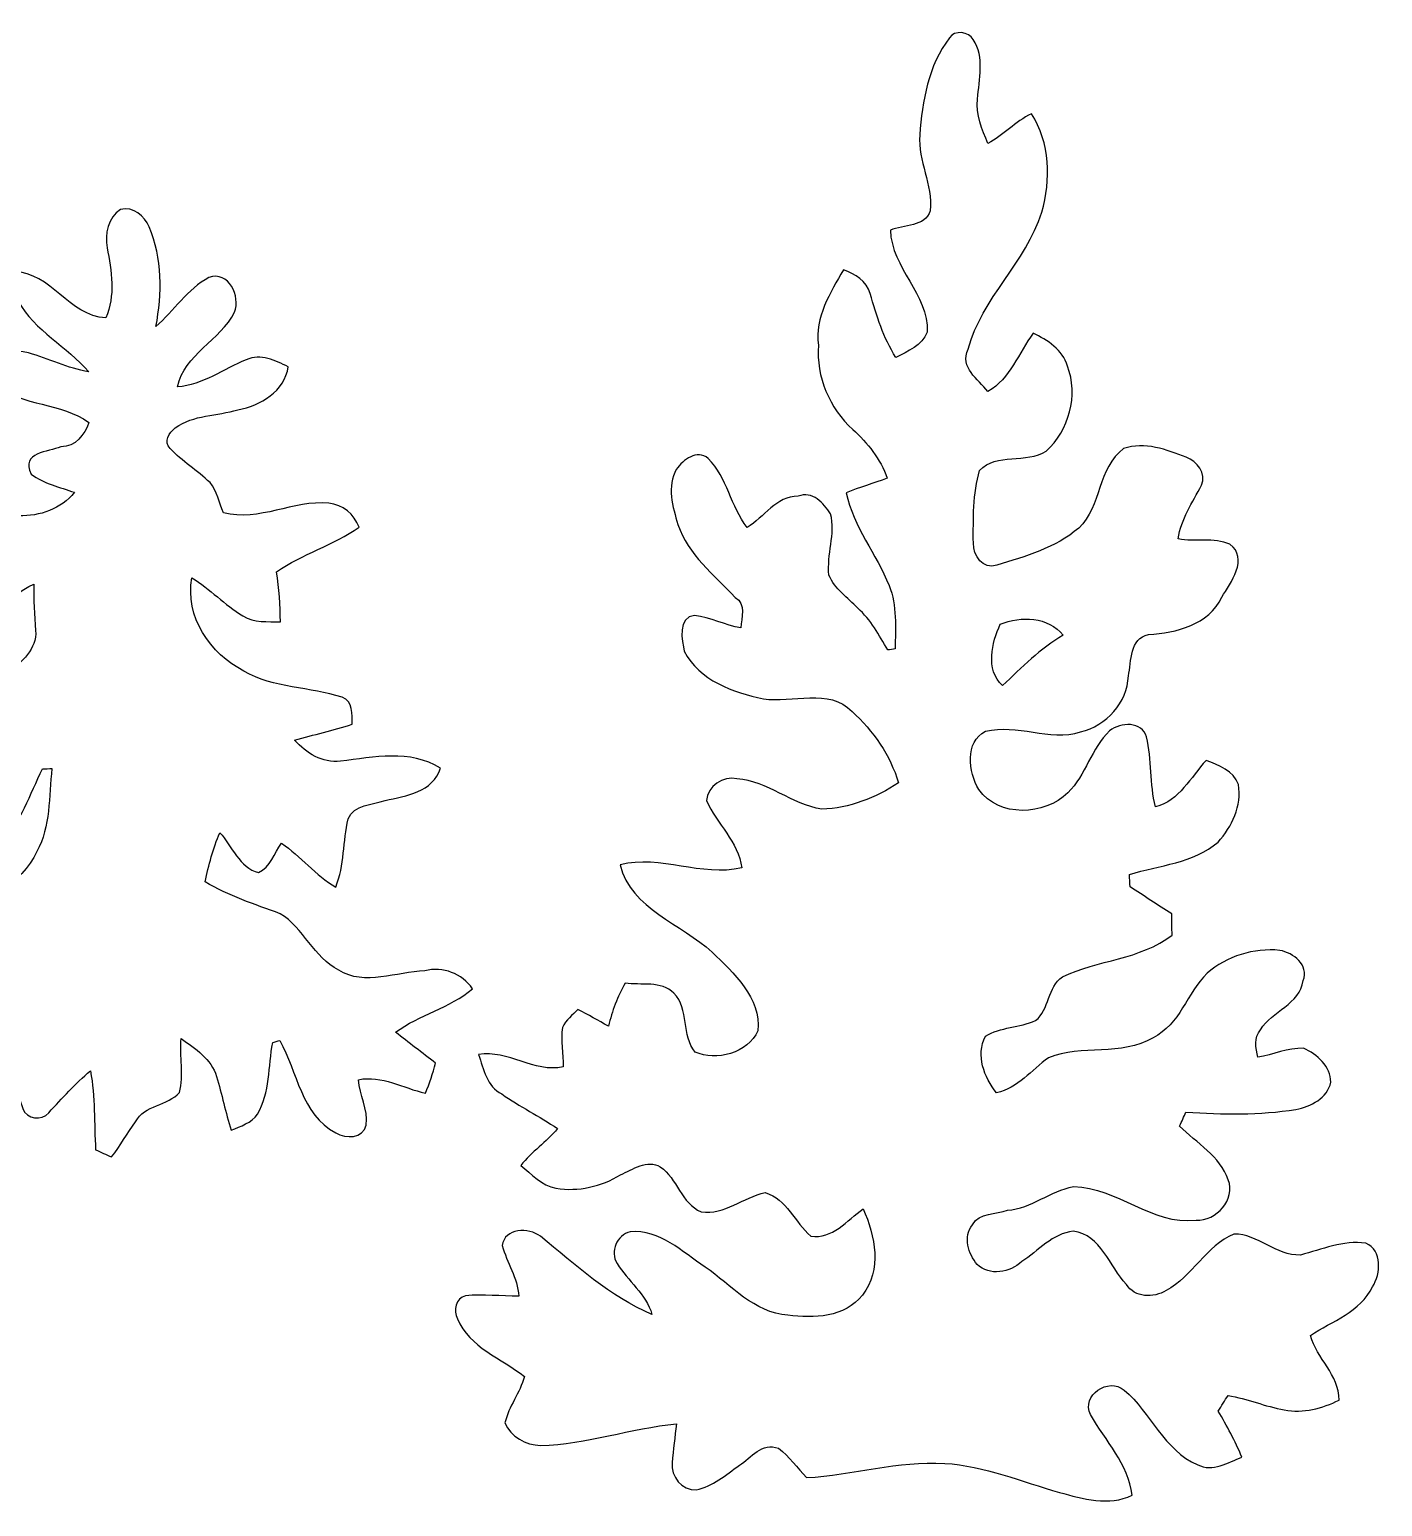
# Model space of a CAD drawing. Header units: centimetres. Extents: x -16 to 16.2, y -9.5 to 8.7.
# Drawn here: x 0.11 to 16.22, y -9.48 to 8.12 of the extents above; entities that cross this region are included whole.
import ezdxf

# ---------------------------------------------------------------- set-up
doc = ezdxf.new("R2010")
doc.units = ezdxf.units.CM
doc.header["$MEASUREMENT"] = 0
doc.layers.add('Layer 1', color=7, linetype='Continuous')

msp = doc.modelspace()

# ---------------------------------------------------------------- linework, layer by layer
at = {"layer": 'Layer 1', "color": 8}
for points, knots in [([(11.06699, 8.01687), (11.12026, 8.11636), (11.30088, 8.09025), (11.34816, 7.99747), (11.34816, 7.99747), (11.48786, 7.78651), (11.41589, 7.52087), (11.39966, 7.28874), (11.39966, 7.28874), (11.3792, 7.10389), (11.45258, 6.92468), (11.52243, 6.75711), (11.52243, 6.75711), (11.70622, 6.85941), (11.85016, 7.01957), (12.03995, 7.11341), (12.03995, 7.11341), (12.26538, 6.76769), (12.27349, 6.32636), (12.16378, 5.93901), (12.16378, 5.93901), (11.97751, 5.34035), (11.45011, 4.91913), (11.28783, 4.31059), (11.28783, 4.31059), (11.18658, 4.08799), (11.40284, 3.95111), (11.52349, 3.80647), (11.52349, 3.80647), (11.79089, 3.95605), (11.88791, 4.26438), (12.06112, 4.49827), (12.06112, 4.49827), (12.23398, 4.41784), (12.41354, 4.30071), (12.46999, 4.10774), (12.46999, 4.10774), (12.60369, 3.7592), (12.48974, 3.34222), (12.21669, 3.09386), (12.21669, 3.09386), (11.98174, 2.94499), (11.62332, 3.07763), (11.424, 2.86491), (11.424, 2.86491), (11.34216, 2.58868), (11.34886, 2.28529), (11.34921, 1.99743), (11.34921, 1.99743), (11.3478, 1.85032), (11.46281, 1.67711), (11.62861, 1.73496), (11.62861, 1.73496), (11.96693, 1.84044), (12.32888, 1.94098), (12.60369, 2.1777), (12.60369, 2.1777), (12.8778, 2.43664), (12.82629, 2.89631), (13.13815, 3.12491), (13.13815, 3.12491), (13.38404, 3.21063), (13.65426, 3.11185), (13.88463, 3.02084), (13.88463, 3.02084), (14.01233, 2.97392), (14.1284, 2.82822), (14.06631, 2.68958), (14.06631, 2.68958), (13.96083, 2.48144), (13.82113, 2.28635), (13.78832, 2.04788), (13.78832, 2.04788), (13.99011, 2.01013), (14.21447, 2.06869), (14.40427, 1.98473), (14.40427, 1.98473), (14.63111, 1.81786), (14.41274, 1.52118), (14.30761, 1.35608), (14.30761, 1.35608), (14.15133, 1.02411), (13.76715, 0.92992), (13.43554, 0.90911), (13.43554, 0.90911), (13.20941, 0.86713), (13.23022, 0.58808), (13.19601, 0.41698), (13.19601, 0.41698), (13.18295, 0.09313), (12.93283, -0.17357), (12.62697, -0.25083), (12.62697, -0.25083), (12.25232, -0.36583), (11.86815, -0.14781), (11.49456, -0.24236), (11.49456, -0.24236), (11.24479, -0.37042), (11.29418, -0.72708), (11.41271, -0.93627), (11.41271, -0.93627), (11.65437, -1.27318), (12.19517, -1.24989), (12.47528, -0.97508), (12.47528, -0.97508), (12.68836, -0.76341), (12.75433, -0.44556), (12.97234, -0.23707), (12.97234, -0.23707), (13.10076, -0.13476), (13.35899, -0.11959), (13.41014, -0.3108), (13.41014, -0.3108), (13.48105, -0.58173), (13.44507, -0.87066), (13.5188, -1.14229), (13.5188, -1.14229), (13.80243, -1.07103), (13.9379, -0.79093), (14.12064, -0.58949), (14.12064, -0.58949), (14.26563, -0.64699), (14.4526, -0.71367), (14.50587, -0.87771), (14.50587, -0.87771), (14.54926, -1.12854), (14.42967, -1.38077), (14.26351, -1.56281), (14.26351, -1.56281), (13.96753, -1.81928), (13.56501, -1.83339), (13.20906, -1.95051), (13.20906, -1.95051), (13.21082, -1.99849), (13.21259, -2.04717), (13.21506, -2.0955), (13.21506, -2.0955), (13.38016, -2.20345), (13.54526, -2.31105), (13.71106, -2.41935), (13.71106, -2.41935), (13.71282, -2.50331), (13.71424, -2.58727), (13.716, -2.67123), (13.716, -2.67123), (13.33571, -2.96616), (12.83159, -2.96369), (12.41072, -3.16971), (12.41072, -3.16971), (12.22975, -3.28789), (12.25938, -3.55988), (12.08969, -3.68935), (12.08969, -3.68935), (11.90096, -3.77719), (11.67236, -3.76202), (11.49385, -3.87526), (11.49385, -3.87526), (11.37708, -4.1088), (11.47727, -4.36139), (11.62509, -4.55154), (11.62509, -4.55154), (11.8812, -4.49474), (12.04172, -4.27814), (12.24315, -4.13173), (12.24315, -4.13173), (12.63756, -3.97369), (13.11416, -4.11762), (13.49057, -3.89326), (13.49057, -3.89326), (13.80772, -3.73521), (13.89556, -3.36232), (14.13157, -3.1242), (14.13157, -3.1242), (14.36758, -2.921), (14.69002, -2.82258), (14.99905, -2.85256), (14.99905, -2.85256), (15.15851, -2.88643), (15.34971, -3.02084), (15.27634, -3.21381), (15.27634, -3.21381), (15.23824, -3.49426), (14.90698, -3.5754), (14.76975, -3.79801), (14.76975, -3.79801), (14.68473, -3.89114), (14.7133, -4.01708), (14.73729, -4.12609), (14.73729, -4.12609), (14.91932, -4.09575), (15.09536, -4.01108), (15.28163, -4.01884), (15.28163, -4.01884), (15.43861, -4.08799), (15.60795, -4.23616), (15.60512, -4.42278), (15.60512, -4.42278), (15.56773, -4.61574), (15.36594, -4.7117), (15.19132, -4.74768), (15.19132, -4.74768), (14.75775, -4.81577), (14.31749, -4.80942), (13.8811, -4.77943), (13.8811, -4.77943), (13.8557, -4.83447), (13.83065, -4.8895), (13.80596, -4.94524), (13.80596, -4.94524), (14.00457, -5.1502), (14.28715, -5.30331), (14.38451, -5.58659), (14.38451, -5.58659), (14.47694, -5.82013), (14.24058, -6.07766), (14.0021, -6.06707), (14.0021, -6.06707), (13.46906, -6.12704), (13.06477, -5.67619), (12.54301, -5.66773), (12.54301, -5.66773), (12.26502, -5.71465), (12.04419, -5.92914), (11.75597, -5.94924), (11.75597, -5.94924), (11.62403, -6.0004), (11.41871, -5.97182), (11.34075, -6.12069), (11.34075, -6.12069), (11.22327, -6.2671), (11.28889, -6.46748), (11.39613, -6.59659), (11.39613, -6.59659), (11.54148, -6.73594), (11.78666, -6.69043), (11.9253, -6.56096), (11.9253, -6.56096), (12.12215, -6.43431), (12.2936, -6.223), (12.53772, -6.19972), (12.53772, -6.19972), (12.8718, -6.23993), (12.96776, -6.61776), (13.17202, -6.83189), (13.17202, -6.83189), (13.26938, -6.99452), (13.49551, -6.99347), (13.64439, -6.90668), (13.64439, -6.90668), (13.96083, -6.737), (14.11711, -6.37434), (14.45295, -6.23182), (14.45295, -6.23182), (14.73764, -6.2297), (14.95531, -6.49393), (15.24317, -6.48194), (15.24317, -6.48194), (15.49788, -6.41809), (15.754, -6.30061), (16.02352, -6.34189), (16.02352, -6.34189), (16.22072, -6.42796), (16.20167, -6.70278), (16.10289, -6.86012), (16.10289, -6.86012), (15.95508, -7.16033), (15.62523, -7.26863), (15.36277, -7.44008), (15.36277, -7.44008), (15.43897, -7.71807), (15.70249, -7.90399), (15.70567, -8.21055), (15.70567, -8.21055), (15.50247, -8.30756), (15.27881, -8.37142), (15.05197, -8.32803), (15.05197, -8.32803), (14.82513, -8.28534), (14.60994, -8.19467), (14.3824, -8.15516), (14.3824, -8.15516), (14.34289, -8.21619), (14.30408, -8.27793), (14.26598, -8.34037), (14.26598, -8.34037), (14.36582, -8.51923), (14.46812, -8.69844), (14.5475, -8.88824), (14.5475, -8.88824), (14.38592, -8.95315), (14.19472, -9.07344), (14.02151, -8.98031), (14.02151, -8.98031), (13.61757, -8.80957), (13.46235, -8.36154), (13.14697, -8.09166), (13.14697, -8.09166), (12.96141, -7.93362), (12.62627, -8.15411), (12.74621, -8.38306), (12.74621, -8.38306), (12.91978, -8.69703), (13.19671, -8.96937), (13.23975, -9.34473), (13.23975, -9.34473), (12.96317, -9.47737), (12.65414, -9.38495), (12.37544, -9.31086), (12.37544, -9.31086), (11.92389, -9.18069), (11.48221, -8.99372), (11.00843, -8.96373), (11.00843, -8.96373), (10.45316, -8.93198), (9.91482, -9.10237), (9.36378, -9.13412), (9.36378, -9.13412), (9.25054, -9.01876), (9.15882, -8.88153), (9.02829, -8.78487), (9.02829, -8.78487), (8.8332, -8.70656), (8.70338, -8.89811), (8.56297, -8.98666), (8.56297, -8.98666), (8.40317, -9.10061), (8.24618, -9.23996), (8.04933, -9.28017), (8.04933, -9.28017), (7.88106, -9.29146), (7.74488, -9.11789), (7.76182, -8.95667), (7.76182, -8.95667), (7.77522, -8.80145), (7.79639, -8.64729), (7.81473, -8.49348), (7.81473, -8.49348), (7.27004, -8.54393), (6.74476, -8.73795), (6.19548, -8.74995), (6.19548, -8.74995), (6.02086, -8.74677), (5.83882, -8.64764), (5.7718, -8.48113), (5.7718, -8.48113), (5.81766, -8.2864), (5.94995, -8.12306), (6.00498, -7.93044), (6.00498, -7.93044), (5.7344, -7.71066), (5.34741, -7.58649), (5.207, -7.24076), (5.207, -7.24076), (5.15832, -7.14446), (5.18125, -6.99347), (5.30119, -6.96666), (5.30119, -6.96666), (5.51251, -6.94902), (5.72523, -6.97371), (5.93725, -6.97124), (5.93725, -6.97124), (5.92314, -6.75534), (5.79296, -6.5726), (5.74005, -6.36905), (5.74005, -6.36905), (5.76686, -6.15844), (6.05543, -6.14998), (6.19478, -6.25934), (6.19478, -6.25934), (6.61494, -6.59871), (7.01781, -6.97653), (7.52263, -7.18926), (7.52263, -7.18926), (7.45208, -6.94584), (7.23406, -6.79203), (7.10636, -6.58283), (7.10636, -6.58283), (7.01816, -6.44137), (7.10636, -6.24205), (7.26228, -6.20607), (7.26228, -6.20607), (7.61612, -6.17149), (7.88458, -6.44913), (8.15657, -6.62517), (8.15657, -6.62517), (8.46772, -6.84177), (8.73689, -7.16986), (9.14153, -7.19772), (9.14153, -7.19772), (9.44598, -7.23865), (9.8231, -7.22983), (10.02771, -6.95925), (10.02771, -6.95925), (10.26372, -6.66362), (10.18258, -6.25016), (10.03547, -5.93266), (10.03547, -5.93266), (9.84638, -6.0646), (9.6714, -6.30061), (9.41282, -6.25687), (9.41282, -6.25687), (9.22267, -6.09529), (9.13059, -5.81554), (8.87024, -5.73899), (8.87024, -5.73899), (8.60989, -5.79437), (8.38906, -6.00851), (8.10754, -5.96688), (8.10754, -5.96688), (7.87188, -5.8674), (7.82214, -5.57107), (7.62212, -5.42996), (7.62212, -5.42996), (7.46654, -5.34211), (7.29192, -5.46135), (7.14869, -5.52697), (7.14869, -5.52697), (6.91974, -5.66632), (6.64633, -5.73017), (6.37857, -5.68643), (6.37857, -5.68643), (6.20959, -5.65221), (6.08753, -5.52062), (5.96124, -5.41408), (5.96124, -5.41408), (6.09, -5.2518), (6.2671, -5.13786), (6.39692, -4.97664), (6.39692, -4.97664), (6.18349, -4.82635), (5.94642, -4.71523), (5.73476, -4.56389), (5.73476, -4.56389), (5.5559, -4.47393), (5.51427, -4.26685), (5.45888, -4.09399), (5.45888, -4.09399), (5.80919, -4.03472), (6.11999, -4.31624), (6.46571, -4.24109), (6.46571, -4.24109), (6.46959, -4.08517), (6.43184, -3.92501), (6.45795, -3.77014), (6.45795, -3.77014), (6.4964, -3.68265), (6.57578, -3.62338), (6.64139, -3.55741), (6.64139, -3.55741), (6.76381, -3.62056), (6.8834, -3.68864), (7.0044, -3.75532), (7.0044, -3.75532), (7.04709, -3.57611), (7.11376, -3.4036), (7.20196, -3.24203), (7.20196, -3.24203), (7.38999, -3.27554), (7.63376, -3.20922), (7.78404, -3.36338), (7.78404, -3.36338), (7.96854, -3.55141), (7.87224, -3.86927), (8.03557, -4.06471), (8.03557, -4.06471), (8.28463, -4.17583), (8.66704, -4.07776), (8.78311, -3.81176), (8.78311, -3.81176), (8.82403, -3.41947), (8.49489, -3.12103), (8.23912, -2.87373), (8.23912, -2.87373), (7.87682, -2.53612), (7.27498, -2.36396), (7.14234, -1.8348), (7.14234, -1.8348), (7.62847, -1.71027), (8.10895, -1.98296), (8.59261, -1.87043), (8.59261, -1.87043), (8.55239, -1.55575), (8.29204, -1.34832), (8.17386, -1.06856), (8.17386, -1.06856), (8.17951, -0.8957), (8.37177, -0.77223), (8.53475, -0.80821), (8.53475, -0.80821), (8.9027, -0.83714), (9.18422, -1.11619), (9.54546, -1.16981), (9.54546, -1.16981), (9.87107, -1.1617), (10.18787, -1.0347), (10.4581, -0.8576), (10.4581, -0.8576), (10.36144, -0.52811), (10.15471, -0.23848), (9.90529, -0.00706), (9.90529, -0.00706), (9.63189, 0.27975), (9.19092, 0.08819), (8.84872, 0.14499), (8.84872, 0.14499), (8.4903, 0.21625), (8.0839, 0.36336), (7.90787, 0.71085), (7.90787, 0.71085), (7.87717, 0.83326), (7.82849, 1.12254), (8.02887, 1.1363), (8.02887, 1.1363), (8.21972, 1.11654), (8.39258, 1.01847), (8.58238, 0.98778), (8.58238, 0.98778), (8.58308, 1.11442), (8.65152, 1.26824), (8.51217, 1.35149), (8.51217, 1.35149), (8.2617, 1.61784), (7.95408, 1.86161), (7.83202, 2.21968), (7.83202, 2.21968), (7.76887, 2.42746), (7.69796, 2.67547), (7.81226, 2.87726), (7.81226, 2.87726), (7.89799, 2.99191), (8.05639, 3.12103), (8.19185, 3.00567), (8.19185, 3.00567), (8.4201, 2.77601), (8.45996, 2.43558), (8.65576, 2.18369), (8.65576, 2.18369), (8.86001, 2.30646), (9.00007, 2.55905), (9.26253, 2.55693), (9.26253, 2.55693), (9.43292, 2.62714), (9.56874, 2.47333), (9.64882, 2.34738), (9.64882, 2.34738), (9.71268, 2.10679), (9.60085, 1.85949), (9.63048, 1.61749), (9.63048, 1.61749), (9.69433, 1.44992), (9.85732, 1.35184), (9.97267, 1.22308), (9.97267, 1.22308), (10.12966, 1.08726), (10.22491, 0.90135), (10.33039, 0.72602), (10.33039, 0.72602), (10.35226, 0.72954), (10.39636, 0.73589), (10.41859, 0.73907), (10.41859, 0.73907), (10.42035, 0.9906), (10.44116, 1.25342), (10.34732, 1.49296), (10.34732, 1.49296), (10.19351, 1.86902), (9.92223, 2.19357), (9.83439, 2.5968), (9.83439, 2.5968), (9.99384, 2.66524), (10.16247, 2.70827), (10.32298, 2.77389), (10.32298, 2.77389), (10.24326, 3.00143), (10.08874, 3.19158), (9.91376, 3.3528), (9.91376, 3.3528), (9.63542, 3.60327), (9.47667, 3.98074), (9.50454, 4.3561), (9.50454, 4.3561), (9.4615, 4.68771), (9.64671, 4.98157), (9.80158, 5.25533), (9.80158, 5.25533), (9.93951, 5.20524), (10.07851, 5.11986), (10.12084, 4.97064), (10.12084, 4.97064), (10.19881, 4.70853), (10.27606, 4.44324), (10.4267, 4.21111), (10.4267, 4.21111), (10.56675, 4.28272), (10.74067, 4.35328), (10.80135, 4.50991), (10.80135, 4.50991), (10.81264, 4.96394), (10.37625, 5.27685), (10.36108, 5.72558), (10.36108, 5.72558), (10.51807, 5.79332), (10.77736, 5.76263), (10.83522, 5.95771), (10.83522, 5.95771), (10.86732, 6.26745), (10.68705, 6.55073), (10.71033, 6.86153), (10.71033, 6.86153), (10.74491, 7.26228), (10.80805, 7.69161), (11.06699, 8.01687), (11.06699, 8.01687), (11.06699, 8.01687), (11.06699, 8.01687), (11.06699, 8.01687)], [0, 0, 0, 0, 0.00645161, 0.00645161, 0.00645161, 0.00645161, 0.01290323, 0.01290323, 0.01290323, 0.01290323, 0.01935484, 0.01935484, 0.01935484, 0.01935484, 0.02580645, 0.02580645, 0.02580645, 0.02580645, 0.03225806, 0.03225806, 0.03225806, 0.03225806, 0.03870968, 0.03870968, 0.03870968, 0.03870968, 0.04516129, 0.04516129, 0.04516129, 0.04516129, 0.0516129, 0.0516129, 0.0516129, 0.0516129, 0.05806452, 0.05806452, 0.05806452, 0.05806452, 0.06451613, 0.06451613, 0.06451613, 0.06451613, 0.07096774, 0.07096774, 0.07096774, 0.07096774, 0.07741935, 0.07741935, 0.07741935, 0.07741935, 0.08387097, 0.08387097, 0.08387097, 0.08387097, 0.09032258, 0.09032258, 0.09032258, 0.09032258, 0.09677419, 0.09677419, 0.09677419, 0.09677419, 0.10322581, 0.10322581, 0.10322581, 0.10322581, 0.10967742, 0.10967742, 0.10967742, 0.10967742, 0.11612903, 0.11612903, 0.11612903, 0.11612903, 0.12258065, 0.12258065, 0.12258065, 0.12258065, 0.12903226, 0.12903226, 0.12903226, 0.12903226, 0.13548387, 0.13548387, 0.13548387, 0.13548387, 0.14193548, 0.14193548, 0.14193548, 0.14193548, 0.1483871, 0.1483871, 0.1483871, 0.1483871, 0.15483871, 0.15483871, 0.15483871, 0.15483871, 0.16129032, 0.16129032, 0.16129032, 0.16129032, 0.16774194, 0.16774194, 0.16774194, 0.16774194, 0.17419355, 0.17419355, 0.17419355, 0.17419355, 0.18064516, 0.18064516, 0.18064516, 0.18064516, 0.18709677, 0.18709677, 0.18709677, 0.18709677, 0.19354839, 0.19354839, 0.19354839, 0.19354839, 0.2, 0.2, 0.2, 0.2, 0.20645161, 0.20645161, 0.20645161, 0.20645161, 0.21290323, 0.21290323, 0.21290323, 0.21290323, 0.21935484, 0.21935484, 0.21935484, 0.21935484, 0.22580645, 0.22580645, 0.22580645, 0.22580645, 0.23225806, 0.23225806, 0.23225806, 0.23225806, 0.23870968, 0.23870968, 0.23870968, 0.23870968, 0.24516129, 0.24516129, 0.24516129, 0.24516129, 0.2516129, 0.2516129, 0.2516129, 0.2516129, 0.25806452, 0.25806452, 0.25806452, 0.25806452, 0.26451613, 0.26451613, 0.26451613, 0.26451613, 0.27096774, 0.27096774, 0.27096774, 0.27096774, 0.27741935, 0.27741935, 0.27741935, 0.27741935, 0.28387097, 0.28387097, 0.28387097, 0.28387097, 0.29032258, 0.29032258, 0.29032258, 0.29032258, 0.29677419, 0.29677419, 0.29677419, 0.29677419, 0.30322581, 0.30322581, 0.30322581, 0.30322581, 0.30967742, 0.30967742, 0.30967742, 0.30967742, 0.31612903, 0.31612903, 0.31612903, 0.31612903, 0.32258065, 0.32258065, 0.32258065, 0.32258065, 0.32903226, 0.32903226, 0.32903226, 0.32903226, 0.33548387, 0.33548387, 0.33548387, 0.33548387, 0.34193548, 0.34193548, 0.34193548, 0.34193548, 0.3483871, 0.3483871, 0.3483871, 0.3483871, 0.35483871, 0.35483871, 0.35483871, 0.35483871, 0.36129032, 0.36129032, 0.36129032, 0.36129032, 0.36774194, 0.36774194, 0.36774194, 0.36774194, 0.37419355, 0.37419355, 0.37419355, 0.37419355, 0.38064516, 0.38064516, 0.38064516, 0.38064516, 0.38709677, 0.38709677, 0.38709677, 0.38709677, 0.39354839, 0.39354839, 0.39354839, 0.39354839, 0.4, 0.4, 0.4, 0.4, 0.40645161, 0.40645161, 0.40645161, 0.40645161, 0.41290323, 0.41290323, 0.41290323, 0.41290323, 0.41935484, 0.41935484, 0.41935484, 0.41935484, 0.42580645, 0.42580645, 0.42580645, 0.42580645, 0.43225806, 0.43225806, 0.43225806, 0.43225806, 0.43870968, 0.43870968, 0.43870968, 0.43870968, 0.44516129, 0.44516129, 0.44516129, 0.44516129, 0.4516129, 0.4516129, 0.4516129, 0.4516129, 0.45806452, 0.45806452, 0.45806452, 0.45806452, 0.46451613, 0.46451613, 0.46451613, 0.46451613, 0.47096774, 0.47096774, 0.47096774, 0.47096774, 0.47741935, 0.47741935, 0.47741935, 0.47741935, 0.48387097, 0.48387097, 0.48387097, 0.48387097, 0.49032258, 0.49032258, 0.49032258, 0.49032258, 0.49677419, 0.49677419, 0.49677419, 0.49677419, 0.50322581, 0.50322581, 0.50322581, 0.50322581, 0.50967742, 0.50967742, 0.50967742, 0.50967742, 0.51612903, 0.51612903, 0.51612903, 0.51612903, 0.52258065, 0.52258065, 0.52258065, 0.52258065, 0.52903226, 0.52903226, 0.52903226, 0.52903226, 0.53548387, 0.53548387, 0.53548387, 0.53548387, 0.54193548, 0.54193548, 0.54193548, 0.54193548, 0.5483871, 0.5483871, 0.5483871, 0.5483871, 0.55483871, 0.55483871, 0.55483871, 0.55483871, 0.56129032, 0.56129032, 0.56129032, 0.56129032, 0.56774194, 0.56774194, 0.56774194, 0.56774194, 0.57419355, 0.57419355, 0.57419355, 0.57419355, 0.58064516, 0.58064516, 0.58064516, 0.58064516, 0.58709677, 0.58709677, 0.58709677, 0.58709677, 0.59354839, 0.59354839, 0.59354839, 0.59354839, 0.6, 0.6, 0.6, 0.6, 0.60645161, 0.60645161, 0.60645161, 0.60645161, 0.61290323, 0.61290323, 0.61290323, 0.61290323, 0.61935484, 0.61935484, 0.61935484, 0.61935484, 0.62580645, 0.62580645, 0.62580645, 0.62580645, 0.63225806, 0.63225806, 0.63225806, 0.63225806, 0.63870968, 0.63870968, 0.63870968, 0.63870968, 0.64516129, 0.64516129, 0.64516129, 0.64516129, 0.6516129, 0.6516129, 0.6516129, 0.6516129, 0.65806452, 0.65806452, 0.65806452, 0.65806452, 0.66451613, 0.66451613, 0.66451613, 0.66451613, 0.67096774, 0.67096774, 0.67096774, 0.67096774, 0.67741935, 0.67741935, 0.67741935, 0.67741935, 0.68387097, 0.68387097, 0.68387097, 0.68387097, 0.69032258, 0.69032258, 0.69032258, 0.69032258, 0.69677419, 0.69677419, 0.69677419, 0.69677419, 0.70322581, 0.70322581, 0.70322581, 0.70322581, 0.70967742, 0.70967742, 0.70967742, 0.70967742, 0.71612903, 0.71612903, 0.71612903, 0.71612903, 0.72258065, 0.72258065, 0.72258065, 0.72258065, 0.72903226, 0.72903226, 0.72903226, 0.72903226, 0.73548387, 0.73548387, 0.73548387, 0.73548387, 0.74193548, 0.74193548, 0.74193548, 0.74193548, 0.7483871, 0.7483871, 0.7483871, 0.7483871, 0.75483871, 0.75483871, 0.75483871, 0.75483871, 0.76129032, 0.76129032, 0.76129032, 0.76129032, 0.76774194, 0.76774194, 0.76774194, 0.76774194, 0.77419355, 0.77419355, 0.77419355, 0.77419355, 0.78064516, 0.78064516, 0.78064516, 0.78064516, 0.78709677, 0.78709677, 0.78709677, 0.78709677, 0.79354839, 0.79354839, 0.79354839, 0.79354839, 0.8, 0.8, 0.8, 0.8, 0.80645161, 0.80645161, 0.80645161, 0.80645161, 0.81290323, 0.81290323, 0.81290323, 0.81290323, 0.81935484, 0.81935484, 0.81935484, 0.81935484, 0.82580645, 0.82580645, 0.82580645, 0.82580645, 0.83225806, 0.83225806, 0.83225806, 0.83225806, 0.83870968, 0.83870968, 0.83870968, 0.83870968, 0.84516129, 0.84516129, 0.84516129, 0.84516129, 0.8516129, 0.8516129, 0.8516129, 0.8516129, 0.85806452, 0.85806452, 0.85806452, 0.85806452, 0.86451613, 0.86451613, 0.86451613, 0.86451613, 0.87096774, 0.87096774, 0.87096774, 0.87096774, 0.87741935, 0.87741935, 0.87741935, 0.87741935, 0.88387097, 0.88387097, 0.88387097, 0.88387097, 0.89032258, 0.89032258, 0.89032258, 0.89032258, 0.89677419, 0.89677419, 0.89677419, 0.89677419, 0.90322581, 0.90322581, 0.90322581, 0.90322581, 0.90967742, 0.90967742, 0.90967742, 0.90967742, 0.91612903, 0.91612903, 0.91612903, 0.91612903, 0.92258065, 0.92258065, 0.92258065, 0.92258065, 0.92903226, 0.92903226, 0.92903226, 0.92903226, 0.93548387, 0.93548387, 0.93548387, 0.93548387, 0.94193548, 0.94193548, 0.94193548, 0.94193548, 0.9483871, 0.9483871, 0.9483871, 0.9483871, 0.95483871, 0.95483871, 0.95483871, 0.95483871, 0.96129032, 0.96129032, 0.96129032, 0.96129032, 0.96774194, 0.96774194, 0.96774194, 0.96774194, 0.97419355, 0.97419355, 0.97419355, 0.97419355, 0.98064516, 0.98064516, 0.98064516, 0.98064516, 0.98709677, 0.98709677, 0.98709677, 0.98709677, 1, 1, 1, 1]), ([(1.19451, 5.97218), (1.34973, 6.01133), (1.47884, 5.89492), (1.53388, 5.76439), (1.53388, 5.76439), (1.69827, 5.39186), (1.68945, 4.97064), (1.61572, 4.57694), (1.61572, 4.57694), (1.83056, 4.76885), (1.99002, 5.0225), (2.24755, 5.16396), (2.24755, 5.16396), (2.48285, 5.2451), (2.62608, 4.93712), (2.55305, 4.74945), (2.55305, 4.74945), (2.38231, 4.4136), (1.95439, 4.24674), (1.87219, 3.85974), (1.87219, 3.85974), (2.17346, 3.88197), (2.42041, 4.07247), (2.69099, 4.18324), (2.69099, 4.18324), (2.86702, 4.25873), (3.03601, 4.1716), (3.19158, 4.10034), (3.19158, 4.10034), (3.14889, 3.80436), (2.86138, 3.63643), (2.59221, 3.58634), (2.59221, 3.58634), (2.34491, 3.51226), (2.06375, 3.52884), (1.84609, 3.37256), (1.84609, 3.37256), (1.77447, 3.31893), (1.7018, 3.20111), (1.78541, 3.12632), (1.78541, 3.12632), (1.92722, 2.97251), (2.10926, 2.86279), (2.2606, 2.71921), (2.2606, 2.71921), (2.3435, 2.61585), (2.3689, 2.48003), (2.42076, 2.35973), (2.42076, 2.35973), (2.84833, 2.24931), (3.24944, 2.51284), (3.67489, 2.47474), (3.67489, 2.47474), (3.84104, 2.45674), (3.97686, 2.34491), (4.03542, 2.18969), (4.03542, 2.18969), (3.72921, 1.97168), (3.36021, 1.87113), (3.05329, 1.65559), (3.05329, 1.65559), (3.08187, 1.45803), (3.09668, 1.25906), (3.09845, 1.05974), (3.09845, 1.05974), (2.94816, 1.06751), (2.78306, 1.04387), (2.65254, 1.13312), (2.65254, 1.13312), (2.43311, 1.26118), (2.26095, 1.45274), (2.04505, 1.58503), (2.04505, 1.58503), (1.95651, 1.12571), (2.26483, 0.67557), (2.66382, 0.47449), (2.66382, 0.47449), (3.01837, 0.26494), (3.44981, 0.28716), (3.83222, 0.16192), (3.83222, 0.16192), (3.96734, 0.11783), (3.95111, -0.04692), (3.95358, -0.15981), (3.95358, -0.15981), (3.72639, -0.22931), (3.49603, -0.28504), (3.26778, -0.3496), (3.26778, -0.3496), (3.40783, -0.50447), (3.59551, -0.62371), (3.81459, -0.59902), (3.81459, -0.59902), (4.21428, -0.55139), (4.6355, -0.45508), (5.00451, -0.68227), (5.00451, -0.68227), (4.91631, -0.96626), (4.59422, -1.01565), (4.34552, -1.0668), (4.34552, -1.0668), (4.19806, -1.12254), (3.97193, -1.11301), (3.90349, -1.28693), (3.90349, -1.28693), (3.84316, -1.55434), (3.86221, -1.84009), (3.75779, -2.09832), (3.75779, -2.09832), (3.51226, -1.96356), (3.34433, -1.72826), (3.11044, -1.57692), (3.11044, -1.57692), (3.02648, -1.69651), (2.98027, -1.86196), (2.83774, -1.92617), (2.83774, -1.92617), (2.61161, -1.87113), (2.51813, -1.60726), (2.37702, -1.45133), (2.37702, -1.45133), (2.29411, -1.63901), (2.24437, -1.83762), (2.20169, -2.038), (2.20169, -2.038), (2.48144, -2.2038), (2.79118, -2.3047), (3.09492, -2.41618), (3.09492, -2.41618), (3.37538, -2.58445), (3.49462, -2.93652), (3.79201, -3.08716), (3.79201, -3.08716), (4.10351, -3.28577), (4.48239, -3.10515), (4.81753, -3.09739), (4.81753, -3.09739), (5.03379, -3.04059), (5.26097, -3.12984), (5.38692, -3.30976), (5.38692, -3.30976), (5.11387, -3.54189), (4.75333, -3.61774), (4.46899, -3.82799), (4.46899, -3.82799), (4.62703, -3.95111), (4.78614, -4.07423), (4.94594, -4.19594), (4.94594, -4.19594), (4.91455, -4.31729), (4.87468, -4.43724), (4.82424, -4.55224), (4.82424, -4.55224), (4.56106, -4.49792), (4.3053, -4.33423), (4.02766, -4.39385), (4.02766, -4.39385), (4.04142, -4.57376), (4.14443, -4.75086), (4.12044, -4.93324), (4.12044, -4.93324), (4.08199, -5.09693), (3.87985, -5.09834), (3.75708, -5.02779), (3.75708, -5.02779), (3.34504, -4.8073), (3.29882, -4.2986), (3.09174, -3.92677), (3.09174, -3.92677), (3.07022, -3.93312), (3.02754, -3.94547), (3.00637, -3.95182), (3.00637, -3.95182), (2.95416, -4.23298), (2.97568, -4.54872), (2.82504, -4.80236), (2.82504, -4.80236), (2.75414, -4.90926), (2.62502, -4.94771), (2.51354, -4.99533), (2.51354, -4.99533), (2.44369, -4.78472), (2.40101, -4.56706), (2.33856, -4.35539), (2.33856, -4.35539), (2.27013, -4.14867), (2.08844, -4.02026), (1.91664, -3.90454), (1.91664, -3.90454), (1.89512, -4.11656), (1.95157, -4.3374), (1.89759, -4.54448), (1.89759, -4.54448), (1.7593, -4.7057), (1.47743, -4.68877), (1.37336, -4.89585), (1.37336, -4.89585), (1.27212, -5.03167), (1.19204, -5.18195), (1.0862, -5.31424), (1.0862, -5.31424), (1.02341, -5.28496), (0.96097, -5.25639), (0.89817, -5.22817), (0.89817, -5.22817), (0.87701, -4.91561), (0.89641, -4.59846), (0.83608, -4.28978), (0.83608, -4.28978), (0.65264, -4.43653), (0.50094, -4.61645), (0.34043, -4.78649), (0.34043, -4.78649), (0.25541, -4.88632), (0.07408, -4.86445), (0.03034, -4.73745), (0.03034, -4.73745), (-0.03881, -4.5526), (-0.08079, -4.35857), (-0.16087, -4.17759), (-0.16087, -4.17759), (-0.62653, -4.30142), (-0.70626, -4.8574), (-1.00295, -5.17172), (-1.00295, -5.17172), (-1.09714, -5.31178), (-1.28023, -5.23663), (-1.42028, -5.23275), (-1.42028, -5.23275), (-1.42981, -4.8447), (-1.14512, -4.54448), (-1.08938, -4.17513), (-1.08938, -4.17513), (-1.44321, -4.44888), (-1.76636, -4.95653), (-2.28071, -4.81224), (-2.28071, -4.81224), (-2.24966, -4.60975), (-2.15265, -4.40514), (-2.20627, -4.1977), (-2.20627, -4.1977), (-2.46345, -4.20688), (-2.71815, -4.23333), (-2.96898, -4.28907), (-2.96898, -4.28907), (-3.07587, -4.31341), (-3.19299, -4.24498), (-3.22686, -4.14196), (-3.22686, -4.14196), (-3.23144, -3.99944), (-3.07164, -3.94018), (-2.9778, -3.86786), (-2.9778, -3.86786), (-2.59786, -3.63008), (-2.10644, -3.69288), (-1.7272, -3.45264), (-1.7272, -3.45264), (-1.6062, -3.38102), (-1.51095, -3.27766), (-1.42311, -3.17006), (-1.42311, -3.17006), (-1.68416, -2.97286), (-2.16006, -3.19158), (-2.28388, -2.81446), (-2.28388, -2.81446), (-1.8669, -2.48214), (-1.30916, -2.48285), (-0.81245, -2.36537), (-0.81245, -2.36537), (-0.40605, -2.28529), (0.01517, -2.06763), (0.19756, -1.67711), (0.19756, -1.67711), (0.36442, -1.37689), (0.33902, -1.01882), (0.37712, -0.68756), (0.37712, -0.68756), (0.3489, -0.68827), (0.29245, -0.68898), (0.26423, -0.68968), (0.26423, -0.68968), (0.11994, -0.9973), (-0.00635, -1.31692), (-0.20743, -1.5935), (-0.20743, -1.5935), (-0.26846, -1.67993), (-0.38453, -1.70145), (-0.47025, -1.74837), (-0.47025, -1.74837), (-0.52881, -1.51483), (-0.54293, -1.27212), (-0.61242, -1.0414), (-0.61242, -1.0414), (-0.90629, -1.18569), (-1.04281, -1.52753), (-1.35714, -1.63901), (-1.35714, -1.63901), (-1.47602, -1.35114), (-1.32644, -1.06186), (-1.27176, -0.78034), (-1.27176, -0.78034), (-1.518, -0.62406), (-1.78894, -0.76976), (-2.02918, -0.86113), (-2.02918, -0.86113), (-2.17346, -0.91052), (-2.36714, -0.99483), (-2.4952, -0.87207), (-2.4952, -0.87207), (-2.5721, -0.80257), (-2.57069, -0.6791), (-2.49626, -0.60854), (-2.49626, -0.60854), (-2.17029, -0.33973), (-1.74061, -0.28081), (-1.34726, -0.16898), (-1.34726, -0.16898), (-0.90452, -0.04939), (-0.49918, 0.17992), (-0.13511, 0.45438), (-0.13511, 0.45438), (0.01482, 0.58208), (0.19861, 0.73836), (0.1838, 0.95603), (0.1838, 0.95603), (0.16863, 1.14124), (0.15416, 1.32574), (0.16404, 1.5113), (0.16404, 1.5113), (-0.15769, 1.35149), (-0.44662, 1.06292), (-0.82868, 1.07456), (-0.82868, 1.07456), (-1.00118, 1.07985), (-1.06609, 1.27282), (-1.11443, 1.40582), (-1.11443, 1.40582), (-0.92146, 1.58044), (-0.69215, 1.71344), (-0.51294, 1.90288), (-0.51294, 1.90288), (-0.85478, 1.9625), (-1.21073, 1.94557), (-1.54164, 2.06058), (-1.54164, 2.06058), (-1.68557, 2.12337), (-1.89477, 2.25143), (-1.8415, 2.43981), (-1.8415, 2.43981), (-1.73531, 2.60138), (-1.51059, 2.6229), (-1.33562, 2.60844), (-1.33562, 2.60844), (-0.88935, 2.54353), (-0.46496, 2.37278), (-0.01552, 2.32375), (-0.01552, 2.32375), (0.23001, 2.31704), (0.49001, 2.40524), (0.64523, 2.6035), (0.64523, 2.6035), (0.47096, 2.667), (0.28046, 2.70581), (0.12982, 2.82011), (0.12982, 2.82011), (0.00353, 3.08822), (0.33549, 3.07975), (0.48295, 3.14572), (0.48295, 3.14572), (0.65899, 3.14643), (0.76553, 3.28648), (0.81774, 3.43641), (0.81774, 3.43641), (0.48331, 3.67277), (0.03669, 3.62973), (-0.28998, 3.87491), (-0.28998, 3.87491), (-0.36548, 3.93488), (-0.4512, 4.05518), (-0.36901, 4.14337), (-0.36901, 4.14337), (-0.26811, 4.29613), (-0.0635, 4.30918), (0.09948, 4.26403), (0.09948, 4.26403), (0.33937, 4.19347), (0.56833, 4.08305), (0.81562, 4.03719), (0.81562, 4.03719), (0.55951, 4.3434), (0.16933, 4.52155), (-0.02258, 4.88244), (-0.02258, 4.88244), (-0.08326, 4.98934), (-0.07549, 5.11528), (-0.07373, 5.23346), (-0.07373, 5.23346), (0.37324, 5.22076), (0.57468, 4.70747), (1.01917, 4.6803), (1.01917, 4.6803), (1.13594, 4.9463), (1.0862, 5.24122), (1.03576, 5.51744), (1.03576, 5.51744), (1.00224, 5.68219), (1.04775, 5.87551), (1.19451, 5.97218)], [0, 0, 0, 0, 0.00970874, 0.00970874, 0.00970874, 0.00970874, 0.01941748, 0.01941748, 0.01941748, 0.01941748, 0.02912621, 0.02912621, 0.02912621, 0.02912621, 0.03883495, 0.03883495, 0.03883495, 0.03883495, 0.04854369, 0.04854369, 0.04854369, 0.04854369, 0.05825243, 0.05825243, 0.05825243, 0.05825243, 0.06796117, 0.06796117, 0.06796117, 0.06796117, 0.0776699, 0.0776699, 0.0776699, 0.0776699, 0.08737864, 0.08737864, 0.08737864, 0.08737864, 0.09708738, 0.09708738, 0.09708738, 0.09708738, 0.10679612, 0.10679612, 0.10679612, 0.10679612, 0.11650485, 0.11650485, 0.11650485, 0.11650485, 0.12621359, 0.12621359, 0.12621359, 0.12621359, 0.13592233, 0.13592233, 0.13592233, 0.13592233, 0.14563107, 0.14563107, 0.14563107, 0.14563107, 0.15533981, 0.15533981, 0.15533981, 0.15533981, 0.16504854, 0.16504854, 0.16504854, 0.16504854, 0.17475728, 0.17475728, 0.17475728, 0.17475728, 0.18446602, 0.18446602, 0.18446602, 0.18446602, 0.19417476, 0.19417476, 0.19417476, 0.19417476, 0.2038835, 0.2038835, 0.2038835, 0.2038835, 0.21359223, 0.21359223, 0.21359223, 0.21359223, 0.22330097, 0.22330097, 0.22330097, 0.22330097, 0.23300971, 0.23300971, 0.23300971, 0.23300971, 0.24271845, 0.24271845, 0.24271845, 0.24271845, 0.25242718, 0.25242718, 0.25242718, 0.25242718, 0.26213592, 0.26213592, 0.26213592, 0.26213592, 0.27184466, 0.27184466, 0.27184466, 0.27184466, 0.2815534, 0.2815534, 0.2815534, 0.2815534, 0.29126214, 0.29126214, 0.29126214, 0.29126214, 0.30097087, 0.30097087, 0.30097087, 0.30097087, 0.31067961, 0.31067961, 0.31067961, 0.31067961, 0.32038835, 0.32038835, 0.32038835, 0.32038835, 0.33009709, 0.33009709, 0.33009709, 0.33009709, 0.33980583, 0.33980583, 0.33980583, 0.33980583, 0.34951456, 0.34951456, 0.34951456, 0.34951456, 0.3592233, 0.3592233, 0.3592233, 0.3592233, 0.36893204, 0.36893204, 0.36893204, 0.36893204, 0.37864078, 0.37864078, 0.37864078, 0.37864078, 0.38834951, 0.38834951, 0.38834951, 0.38834951, 0.39805825, 0.39805825, 0.39805825, 0.39805825, 0.40776699, 0.40776699, 0.40776699, 0.40776699, 0.41747573, 0.41747573, 0.41747573, 0.41747573, 0.42718447, 0.42718447, 0.42718447, 0.42718447, 0.4368932, 0.4368932, 0.4368932, 0.4368932, 0.44660194, 0.44660194, 0.44660194, 0.44660194, 0.45631068, 0.45631068, 0.45631068, 0.45631068, 0.46601942, 0.46601942, 0.46601942, 0.46601942, 0.47572816, 0.47572816, 0.47572816, 0.47572816, 0.48543689, 0.48543689, 0.48543689, 0.48543689, 0.49514563, 0.49514563, 0.49514563, 0.49514563, 0.50485437, 0.50485437, 0.50485437, 0.50485437, 0.51456311, 0.51456311, 0.51456311, 0.51456311, 0.52427184, 0.52427184, 0.52427184, 0.52427184, 0.53398058, 0.53398058, 0.53398058, 0.53398058, 0.54368932, 0.54368932, 0.54368932, 0.54368932, 0.55339806, 0.55339806, 0.55339806, 0.55339806, 0.5631068, 0.5631068, 0.5631068, 0.5631068, 0.57281553, 0.57281553, 0.57281553, 0.57281553, 0.58252427, 0.58252427, 0.58252427, 0.58252427, 0.59223301, 0.59223301, 0.59223301, 0.59223301, 0.60194175, 0.60194175, 0.60194175, 0.60194175, 0.61165049, 0.61165049, 0.61165049, 0.61165049, 0.62135922, 0.62135922, 0.62135922, 0.62135922, 0.63106796, 0.63106796, 0.63106796, 0.63106796, 0.6407767, 0.6407767, 0.6407767, 0.6407767, 0.65048544, 0.65048544, 0.65048544, 0.65048544, 0.66019417, 0.66019417, 0.66019417, 0.66019417, 0.66990291, 0.66990291, 0.66990291, 0.66990291, 0.67961165, 0.67961165, 0.67961165, 0.67961165, 0.68932039, 0.68932039, 0.68932039, 0.68932039, 0.69902913, 0.69902913, 0.69902913, 0.69902913, 0.70873786, 0.70873786, 0.70873786, 0.70873786, 0.7184466, 0.7184466, 0.7184466, 0.7184466, 0.72815534, 0.72815534, 0.72815534, 0.72815534, 0.73786408, 0.73786408, 0.73786408, 0.73786408, 0.74757282, 0.74757282, 0.74757282, 0.74757282, 0.75728155, 0.75728155, 0.75728155, 0.75728155, 0.76699029, 0.76699029, 0.76699029, 0.76699029, 0.77669903, 0.77669903, 0.77669903, 0.77669903, 0.78640777, 0.78640777, 0.78640777, 0.78640777, 0.7961165, 0.7961165, 0.7961165, 0.7961165, 0.80582524, 0.80582524, 0.80582524, 0.80582524, 0.81553398, 0.81553398, 0.81553398, 0.81553398, 0.82524272, 0.82524272, 0.82524272, 0.82524272, 0.83495146, 0.83495146, 0.83495146, 0.83495146, 0.84466019, 0.84466019, 0.84466019, 0.84466019, 0.85436893, 0.85436893, 0.85436893, 0.85436893, 0.86407767, 0.86407767, 0.86407767, 0.86407767, 0.87378641, 0.87378641, 0.87378641, 0.87378641, 0.88349515, 0.88349515, 0.88349515, 0.88349515, 0.89320388, 0.89320388, 0.89320388, 0.89320388, 0.90291262, 0.90291262, 0.90291262, 0.90291262, 0.91262136, 0.91262136, 0.91262136, 0.91262136, 0.9223301, 0.9223301, 0.9223301, 0.9223301, 0.93203883, 0.93203883, 0.93203883, 0.93203883, 0.94174757, 0.94174757, 0.94174757, 0.94174757, 0.95145631, 0.95145631, 0.95145631, 0.95145631, 0.96116505, 0.96116505, 0.96116505, 0.96116505, 0.97087379, 0.97087379, 0.97087379, 0.97087379, 0.98058252, 0.98058252, 0.98058252, 0.98058252, 1, 1, 1, 1]), ([(11.66883, 1.03258), (11.57217, 0.81245), (11.48856, 0.49213), (11.6967, 0.30198), (11.6967, 0.30198), (11.92495, 0.51541), (12.14543, 0.74436), (12.41884, 0.90099), (12.41884, 0.90099), (12.24139, 1.12395), (11.91648, 1.13136), (11.66883, 1.03258)], [0, 0, 0, 0, 0.25, 0.25, 0.25, 0.25, 0.5, 0.5, 0.5, 0.5, 1, 1, 1, 1])]:
    msp.add_open_spline(points, degree=3, knots=knots, dxfattribs=at)

doc.saveas('drawing.dxf')
